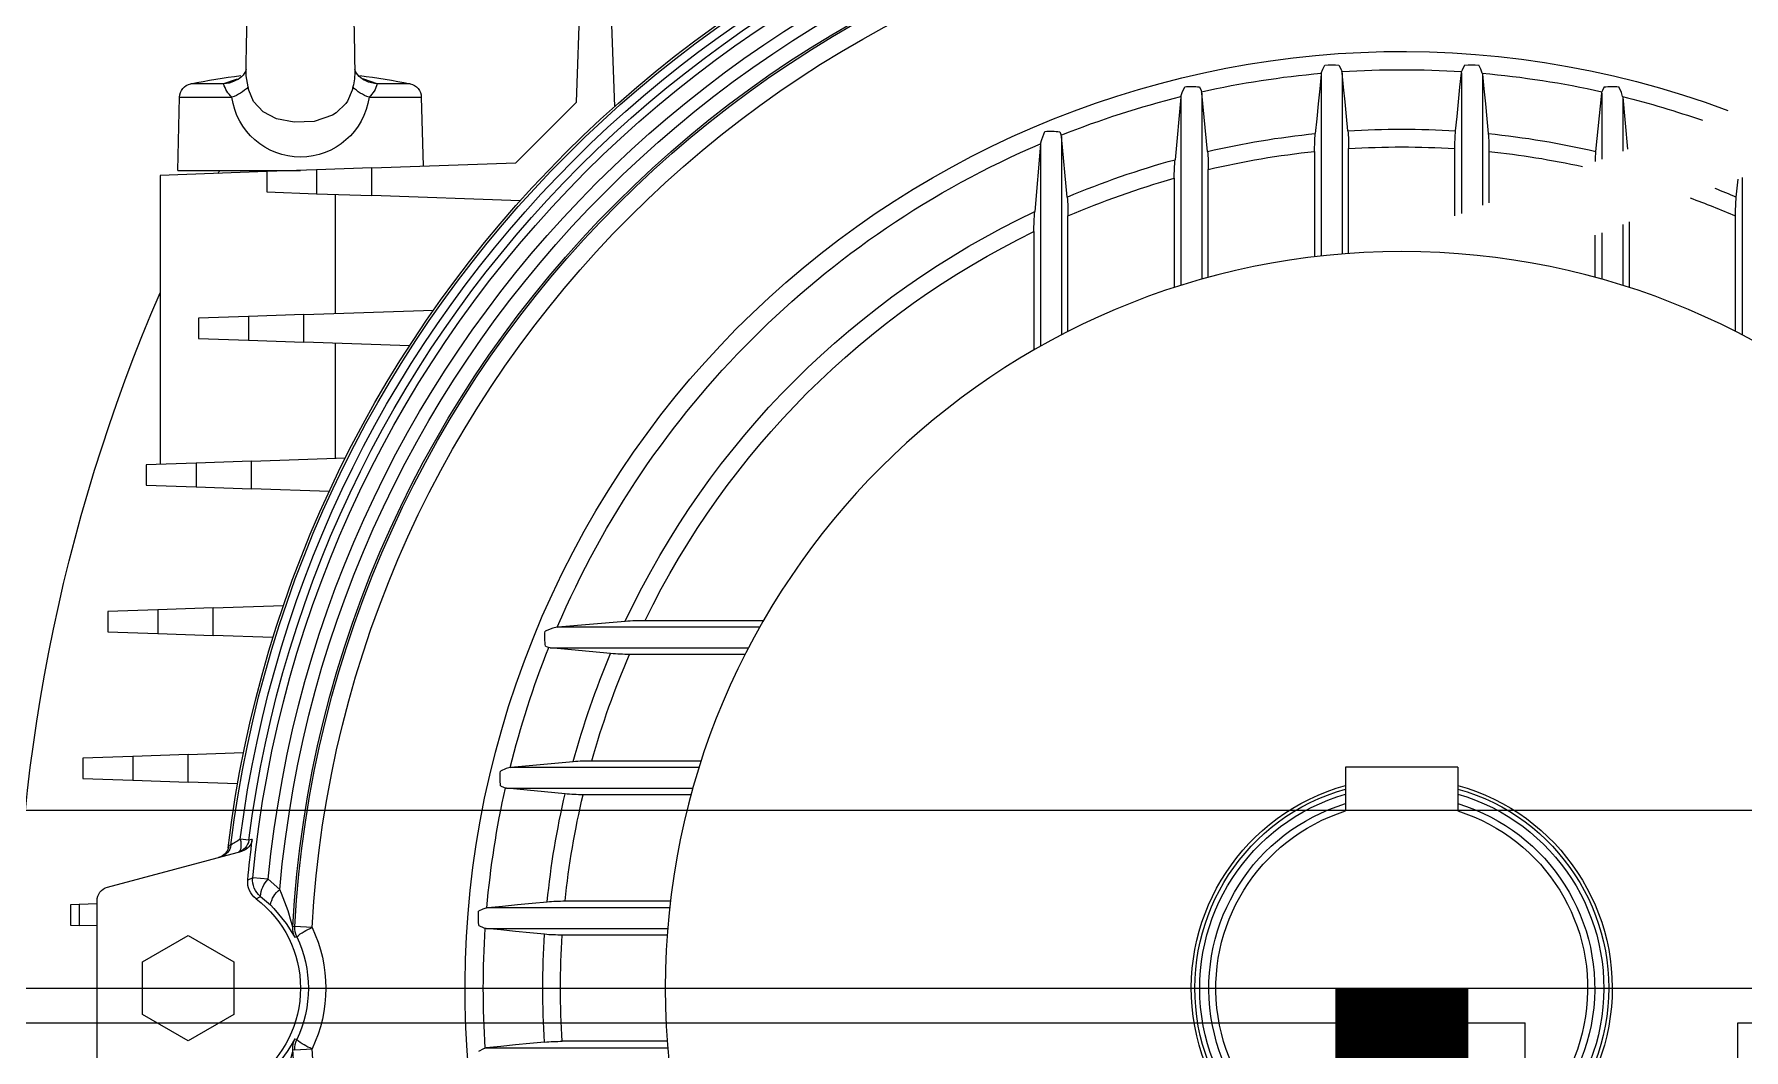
# Model space of a CAD drawing. Header units: millimetres. Extents: x 6561.5 to 6624.8, y 613.4 to 641.4.
# Drawn here: x 6611.3404 to 6611.5333, y 625.238 to 625.3526 of the extents above; entities that cross this region are included whole.
import ezdxf

# ---------------------------------------------------------------- set-up
doc = ezdxf.new("R2010")
doc.units = ezdxf.units.MM
doc.linetypes.add('HIDDEN', pattern=[0.375, 0.25, -0.125])
doc.layers.add('01-HATCH', color=8, linetype='Continuous')

# ---------------------------------------------------------------- blocks, each defined once
blk = doc.blocks.new('A$Cbc02c842')
at = {"ltscale": 5}
for p, q in [((0.2897323349391172, 0.2745619170119085), (0.2891479462198276, 0.2578272136250348)), ((0.2934219963055966, 0.2583316583836108), (0.2928552231853701, 0.2745619170119085)), ((0.191206172289867, 0.2615883220567525), (0.1911920478580669, 0.2614937035055505)), ((0.1911920478580669, 0.2614937035055505), (0.1911920478580669, 0.2466894610111581)), ((0.1935580102665426, 0.2616518633396367), (0.1935389142074655, 0.261767077367324)), ((0.1935580102665426, 0.2616518633396367), (0.1935580102665426, 0.2457752239246815)), ((0.2070253811918974, 0.2616518633396367), (0.2070444772509745, 0.261767077367324)), ((0.2070253811918974, 0.2616518633396367), (0.2070253811918974, 0.2411852334817581)), ((0.2093772191676635, 0.2615883220567525), (0.2093913435994637, 0.2614937035055505)), ((0.2093913435994637, 0.2614937035055505), (0.2093913435994637, 0.2409588514727261)), ((0.1753587145251458, 0.2588692928239311), (0.1748099588078276, 0.2530197024869381)), ((0.1753688670553402, 0.2589464119504896), (0.1753587145251458, 0.2588692928239311)), ((0.1753587145251458, 0.2588692928239311), (0.1753587145251458, 0.2528076565026254)), ((0.1777246769327121, 0.2593553577996204), (0.1776994897020359, 0.2594952396972872)), ((0.1777246769327121, 0.2593553577996204), (0.1777246769327121, 0.2518934194160352)), ((0.178373931082433, 0.2527618558225981), (0.1777246769327121, 0.2593553577996204)), ((0.2222094603750975, 0.2527618558225981), (0.2228587145248184, 0.2593553577996204)), ((0.2228587145248184, 0.2593553577996204), (0.2228839017564042, 0.2594952396972872)), ((0.2228587145248184, 0.2593553577996204), (0.2228587145248184, 0.2383365148370444)), ((0.2252145244030999, 0.2589464119504896), (0.2252246769323847, 0.2588692928239311)), ((0.2252246769323847, 0.2588692928239311), (0.2252246769323847, 0.2376310364209644)), ((0.2252246769323847, 0.2588692928239311), (0.225884788432495, 0.2518326793877463)), ((0.3109456823278833, 0.2588826644056894), (0.3107418528554717, 0.2510987309034931)), ((0.316840387032471, 0.2588826644056894), (0.3109456823278833, 0.2588826644056894)), ((0.3121974660627984, 0.2603895646868182), (0.3159112211899355, 0.2603895646868182)), ((0.3382210424636014, 0.2588826644056894), (0.3323263386748749, 0.2588826644056894)), ((0.3332555018153016, 0.2603895646868182), (0.3369692587277768, 0.2603895646868182)), ((0.3384375290618209, 0.2506153747394251), (0.3382210424636014, 0.2588826644056894)), ((0.3002899347632138, 0.2514637199259937), (0.2934219963055966, 0.2583316583836108)), ((0.2388915362355419, 0.2549754832115809), (0.2387231116019848, 0.2545994462915928)), ((0.1904508472746329, 0.2527606322788074), (0.1904508472746329, 0.2469758700681837)), ((0.1942954093722165, 0.2454902838055091), (0.1942954093722165, 0.2530824847264626)), ((0.2062879820853141, 0.2412418638822942), (0.2062879820853141, 0.2530824847264626)), ((0.2101325441828976, 0.2527606322788074), (0.2101325441828976, 0.2408738538444481)), ((0.2380456454077375, 0.2476181173971668), (0.2386920478586489, 0.2544349718227181)), ((0.2386920478586489, 0.2544349718227181), (0.2387231116019848, 0.2545994462915928)), ((0.2386920478586489, 0.2544349718227181), (0.2386920478586489, 0.232057082994686)), ((0.2410518733870504, 0.2536367749386841), (0.2410580102662152, 0.2535816471309431)), ((0.2410580102662152, 0.2535816471309431), (0.2410580102662152, 0.2307756254450055)), ((0.2410580102662152, 0.2535816471309431), (0.2417225343644986, 0.2459724724694183)), ((0.3165201933918524, 0.2508969468056534), (0.3002899347632138, 0.2514637199259937)), ((0.3165201933918524, 0.2477740585590595), (0.3165201933918524, 0.2508969468056534)), ((0.3165201933918524, 0.2508969468056534), (0.3227573091610338, 0.2506791419235128)), ((0.1618913435997911, 0.2498277977269368), (0.1618913435997911, 0.232057082994686)), ((0.162537746049793, 0.2476181173971668), (0.1623451603211379, 0.2496490949665144)), ((0.2221273747593386, 0.2385392093288488), (0.2221273747593386, 0.2507268388184798)), ((0.2259673758264853, 0.2497341868048011), (0.2259673758264853, 0.2373936816590572)), ((0.3227573091610338, 0.2506791419235128), (0.3227573091610338, 0.2479918634412002)), ((0.3227573091610338, 0.2506791419235128), (0.3283953241300424, 0.2504822581024087)), ((0.3384375290618209, 0.2506153747394251), (0.3245833623952876, 0.2506153747394251)), ((0.3283953241300424, 0.2504822581024087), (0.3283953241300424, 0.2481887472623043)), ((0.3283953241300424, 0.2504822581024087), (0.3404166957291181, 0.2500624625558316)), ((0.3404166957291181, 0.2500624625558316), (0.3404166957291181, 0.2174455961520039)), ((0.2997854900052062, 0.2471896698396563), (0.3165201933918524, 0.2477740585590595)), ((0.3227573091610338, 0.2479918634412002), (0.3165201933918524, 0.2477740585590595)), ((0.3206250290625121, 0.2344759256637303), (0.3206250290625121, 0.2479174025792759)), ((0.3283953241300424, 0.2481887472623043), (0.3227573091610338, 0.2479918634412002)), ((0.1626197486077672, 0.2324319350231576), (0.1626197486077672, 0.2454779271511711)), ((0.2379636428497633, 0.2324319350231576), (0.2379636428497633, 0.2454779271511711)), ((0.1746160156310452, 0.2448171096894498), (0.1746160156310452, 0.2373936816590572)), ((0.1753587145251458, 0.244524651663653), (0.1753587145251458, 0.2376310364209644)), ((0.1777246769327121, 0.2435929891811952), (0.1777246769327121, 0.2383365148370444)), ((0.1784560166981919, 0.2385392093288488), (0.1784560166981919, 0.2433050041229876)), ((0.2418053749718183, 0.2437146542645792), (0.2418053749718183, 0.2303499456518807)), ((0.3241991825891546, 0.2343511134723144), (0.3095516158230112, 0.2348626177749225)), ((0.3241991825891546, 0.2312282252257205), (0.3241991825891546, 0.2343511134723144)), ((0.3241991825891546, 0.2343511134723144), (0.330436298358336, 0.2341333085901738)), ((0.330436298358336, 0.2341333085901738), (0.330436298358336, 0.2314460301078611)), ((0.330436298358336, 0.2341333085901738), (0.3360743133273445, 0.2339364247690696)), ((0.3360743133273445, 0.2339364247690696), (0.3360743133273445, 0.2316429139289653)), ((0.3360743133273445, 0.2316429139289653), (0.330436298358336, 0.2314460301078611)), ((0.3122796667159946, 0.2308119865594449), (0.3241991825891546, 0.2312282252257205)), ((0.3206250290625121, 0.2181367363816094), (0.3206250290625121, 0.2311034130343046)), ((0.330436298358336, 0.2314460301078611), (0.3241991825891546, 0.2312282252257205)), ((0.3301166939784252, 0.2178052801389754), (0.3195114890770583, 0.21817562205473)), ((0.3301166939784252, 0.2146823918923815), (0.3301166939784252, 0.2178052801389754)), ((0.3301166939784252, 0.2178052801389754), (0.3363538097476066, 0.2175874752569484)), ((0.3363538097476066, 0.2175874752569484), (0.3363538097476066, 0.2149001967745221)), ((0.3363538097476066, 0.2175874752569484), (0.3419918247166152, 0.2173905914357306)), ((0.3419918247166152, 0.2173905914357306), (0.3419918247166152, 0.2150970805956263)), ((0.321344050210655, 0.2143760444216127), (0.3301166939784252, 0.2146823918923815)), ((0.3363538097476066, 0.2149001967745221), (0.3301166939784252, 0.2146823918923815)), ((0.3419918247166152, 0.2150970805956263), (0.3363538097476066, 0.2149001967745221)), ((0.3344353839768246, 0.2012594468056363), (0.3264975990962284, 0.2015366403616667)), ((0.3344353839768246, 0.1981365585591561), (0.3344353839768246, 0.2012594468056363)), ((0.3344353839768246, 0.2012594468056363), (0.340672499746006, 0.2010416419236094)), ((0.340672499746006, 0.2010416419236094), (0.340672499746006, 0.1983543634411831)), ((0.340672499746006, 0.2010416419236094), (0.3463105147150145, 0.2008447581025052)), ((0.3463105147150145, 0.2008447581025052), (0.3463105147150145, 0.1985512472622872)), ((0.2856729306442958, 0.1998470985917606), (0.2723082220320521, 0.1998470985917606)), ((0.2955399235108871, 0.1990997338863849), (0.2727339018249495, 0.1990997338863849)), ((0.2955399235108871, 0.1990997338863849), (0.287930748849476, 0.1997642579851231)), ((0.2955950513180596, 0.199093597006879), (0.2955399235108871, 0.1990997338863849)), ((0.2969337595916386, 0.196933259855939), (0.2965577226716505, 0.1967648352224955)), ((0.3276842793432024, 0.1979008047903221), (0.3344353839768246, 0.1981365585591561)), ((0.340672499746006, 0.1983543634411831), (0.3344353839768246, 0.1981365585591561)), ((0.3463105147150145, 0.1985512472622872), (0.340672499746006, 0.1983543634411831)), ((0.2963932482027758, 0.1967337714784776), (0.2740153593742889, 0.1967337714784776)), ((0.2743902114027605, 0.1960053664701604), (0.2874362035311151, 0.1960053664701604)), ((0.2895763937769971, 0.1960873690282483), (0.2963932482027758, 0.1967337714784776)), ((0.2963932482027758, 0.1967337714784776), (0.2965577226716505, 0.1967648352224955)), ((0.2916924631847451, 0.1840090994465413), (0.2793519580384327, 0.1840090994465413)), ((0.3008275692038751, 0.1832664005530091), (0.2937909557679177, 0.1839265120525511)), ((0.3372614237189282, 0.1847136134722973), (0.3310088178825481, 0.1849319592794814)), ((0.3372614237189282, 0.1815907252258171), (0.3372614237189282, 0.1847136134722973)), ((0.3372614237189282, 0.1847136134722973), (0.3434985394881096, 0.1844958085902704)), ((0.3434985394881096, 0.1844958085902704), (0.3434985394881096, 0.181808530107844)), ((0.3434985394881096, 0.1844958085902704), (0.3491365544571181, 0.1842989247691662)), ((0.3491365544571181, 0.1842989247691662), (0.3491365544571181, 0.1820054139289482)), ((0.1939583623955059, 0.1832709193490132), (0.2066250290620246, 0.1832709193490132)), ((0.1939583623955059, 0.1832709193490132), (0.1939583623955059, 0.1783337774187999)), ((0.2066250290620246, 0.1832709193490132), (0.2066250290620246, 0.1783337774187999)), ((0.3008275692038751, 0.1832664005530091), (0.279589312800681, 0.1832664005530091)), ((0.3009046883300925, 0.1832562480229285), (0.3008275692038751, 0.1832664005530091)), ((0.3316788185377391, 0.1813957763570784), (0.3372614237189282, 0.1815907252258171)), ((0.3434985394881096, 0.181808530107844), (0.3372614237189282, 0.1815907252258171)), ((0.3491365544571181, 0.1820054139289482), (0.3434985394881096, 0.181808530107844)), ((0.3013136341789959, 0.1809004381451018), (0.2802947912171021, 0.1809004381451018)), ((0.280497485708338, 0.1801690983793947), (0.2926851151980827, 0.1801690983793947)), ((0.2947201322024284, 0.1802511839952672), (0.3013136341789959, 0.1809004381451018)), ((0.3013136341789959, 0.1809004381451018), (0.3014535160766627, 0.1809256253762328)), ((0.3304163149998658, 0.1750226573539635), (0.3313758931801658, 0.175145728827431)), ((0.3463681592168086, 0.1697312008430458), (0.3311798222086964, 0.1738009034787069)), ((0.326916857225342, 0.1694814423865978), (0.3282188556897836, 0.1706228386663611)), ((0.3282188556897836, 0.1706228386663611), (0.3299702835258813, 0.1707910909053112)), ((0.3299702835258813, 0.1707910909053112), (0.3305302433357156, 0.1705431585660904)), ((0.2947189086582966, 0.1681742678032947), (0.2828321302242784, 0.1681742678032947)), ((0.3290769338539121, 0.1686996579942956), (0.3279719753393238, 0.1677374483603558)), ((0.3296002619611045, 0.1684292356974879), (0.3290769338539121, 0.1686996579942956)), ((0.3475416957292055, 0.1484650204134255), (0.3475416957292055, 0.1682018182847855)), ((0.3034519798850397, 0.1674330672196334), (0.2829171278528975, 0.1674330672196334)), ((0.3035465984369239, 0.1674189427880606), (0.3034519798850397, 0.1674330672196334)), ((0.3475416957292055, 0.1678575967991378), (0.3495571924297565, 0.1677872141033845)), ((0.3495571924297565, 0.1677872141033845), (0.3495571924297565, 0.1654254579280519)), ((0.3495571924297565, 0.1677872141033845), (0.3505343377812551, 0.1677530914358272)), ((0.3505343377812551, 0.1677530914358272), (0.3505343377812551, 0.1654595805956092)), ((0.303610139719467, 0.165067104811726), (0.2831435098617021, 0.165067104811726)), ((0.2832001402623519, 0.1643297057057111), (0.2950407611062928, 0.1643297057057111)), ((0.303610139719467, 0.165067104811726), (0.3037253537470406, 0.1650862008709169)), ((0.3232719024556445, 0.1651771108797107), (0.3252324869292806, 0.165286214903233)), ((0.3252277914209571, 0.1640854481956353), (0.3250072939511028, 0.1641372743462739)), ((0.3252324869292806, 0.165286214903233), (0.3254566926964344, 0.1652409581823235)), ((0.3372500290618063, 0.1642753158694745), (0.3321041957290163, 0.1613043676092616)), ((0.3423958623955059, 0.1613043676092616), (0.3372500290618063, 0.1642753158694745)), ((0.3475416957292055, 0.1653550752322985), (0.3495571924297565, 0.1654254579280519)), ((0.3505343377812551, 0.1654595805956092), (0.3495571924297565, 0.1654254579280519)), ((0.3321041957290163, 0.1613043676092616), (0.3321041957290163, 0.1553624710888357)), ((0.3423958623955059, 0.1553624710888357), (0.3423958623955059, 0.1613043676092616)), ((0.3321041957290163, 0.1553624710888357), (0.3372500290618063, 0.1523915228286228)), ((0.3372500290618063, 0.1523915228286228), (0.3423958623955059, 0.1553624710888357)), ((0.3250072939511028, 0.1525295643519371), (0.3252277914209571, 0.152581390502462)), ((0.303610139719467, 0.1515997338863713), (0.2831435098617021, 0.1515997338863713)), ((0.2832001402623519, 0.1523371329923862), (0.2950407611062928, 0.1523371329923862)), ((0.303610139719467, 0.1515997338863713), (0.3037253537470406, 0.1515806378272941)), ((0.3252324869292806, 0.151380623794978), (0.3232719024556445, 0.1514897278183867)), ((0.3254566926964344, 0.1514258805158875), (0.3252324869292806, 0.151380623794978))]:
    blk.add_line(p, q, dxfattribs=at)
at = {"ltscale": 0.5}
blk.add_line((0.3953048170499187, 0.1583334193490487), (0.01134648371703406, 0.1583334193490487), dxfattribs=at)
at = {"ltscale": 5, "flags": 128}
for points in [[(0.3191549859341194, 0.2952718501057348), (0.319058301314044, 0.2946789942041619), (0.3189909282202734, 0.2938014466597565), (0.3189431670900831, 0.2927178064483655), (0.3189083344761912, 0.2915973844837367), (0.3188747760179922, 0.2901936694865412), (0.3188491430230442, 0.2889236216848872), (0.3188232824024908, 0.2874994137657154), (0.3187830949202635, 0.2850355437061012), (0.3187413856587682, 0.2822136133219715), (0.3186988283989649, 0.2791354884588486), (0.3186559242624298, 0.275918058880336), (0.3186180400600733, 0.2730570744860756), (0.3185847233128243, 0.2705800977777812), (0.3185488972851545, 0.2680099948107113), (0.3185118713593056, 0.2655101114197009), (0.3184932049045983, 0.2643272352628969), (0.3184738035108694, 0.2631619051371104), (0.3184517652246086, 0.2619166446807526)], [(0.3307160988890701, 0.2618669935034745), (0.3307158422051089, 0.2618801870347056), (0.3306945996730519, 0.2630647346618957), (0.3306743842024389, 0.264273852074723), (0.3306347101881784, 0.2668471228041085), (0.3305960601330753, 0.2695571768178411), (0.3305595113008621, 0.2722457553257414), (0.3305263646846015, 0.2747408417370139), (0.3304914413913593, 0.2773780771491943), (0.3304505359340055, 0.2804099779137346), (0.330408910651613, 0.2833527309117585), (0.3303715562835805, 0.2858053402952123), (0.33034863218586, 0.2871978048455617), (0.3303192015930563, 0.2888251095290002), (0.330277854706992, 0.2907250316380328), (0.3302358317316703, 0.292193757189068), (0.3301802889202463, 0.2935701476145027), (0.3301057821456652, 0.2946635527561625), (0.3300047382610956, 0.2953054111938513)], [(0.191206172289867, 0.2615883220567525), (0.1913644336921152, 0.2620484733562876), (0.1916012812064309, 0.2625140159100852)], [(0.1932012143536213, 0.2625108291152287), (0.1934873417951621, 0.2619368368681876), (0.1935389142074655, 0.261767077367324)], [(0.2073821771039093, 0.2625108291152287), (0.2070960496623684, 0.2619368368681876), (0.2070444772509745, 0.261767077367324)], [(0.2093772191676635, 0.2615883220567525), (0.2092189577663248, 0.2620484733562876), (0.2089821102510996, 0.2625140159100852)], [(0.1911920478580669, 0.2614937035055505), (0.1910269822130886, 0.2598159778016793), (0.1908621991854034, 0.2581377605690136), (0.1906977027604171, 0.2564590276419381), (0.1905334972136643, 0.2547797546017705)], [(0.1942129276460491, 0.2550813733352584), (0.1940495570418079, 0.256724051102708), (0.193885945971715, 0.2583666914721903), (0.1937220963957316, 0.2600092953205717), (0.1935580102665426, 0.2616518633396367)], [(0.2063704638114814, 0.2550813733352584), (0.2065338344166321, 0.256724051102708), (0.206697445486725, 0.2583666914721903), (0.206861295061799, 0.2600092953205717), (0.2070253811918974, 0.2616518633396367)], [(0.2093913435994637, 0.2614937035055505), (0.209556409244442, 0.2598159778016793), (0.2097211922721272, 0.2581377605690136), (0.2098856886971134, 0.2564590276419381), (0.2100498942438662, 0.2547797546017705)], [(0.3159112211899355, 0.2603895646868182), (0.3174161999388616, 0.2609038553092091), (0.3175427224662144, 0.2609304049992147)], [(0.3304935428061526, 0.2600356816465705), (0.3306931680237994, 0.2612934294580214), (0.3307033059347759, 0.2618670928874849)], [(0.3316018654625168, 0.2609270302470463), (0.3318471193053938, 0.2608776695253141), (0.3332555018153016, 0.2603895646868182)], [(0.1753688670553402, 0.2589464119504896), (0.1755111319700973, 0.2594231668127236), (0.1758023437025713, 0.2600618691815839)], [(0.1774497014569079, 0.2600384384955419), (0.1776488395601064, 0.2596470114696672), (0.1776994897020359, 0.2594952396972872)], [(0.2231336900006227, 0.2600384384955419), (0.2229345518974242, 0.2596470114696672), (0.2228839017564042, 0.2594952396972872)], [(0.2252145244030999, 0.2589464119504896), (0.2250722594874333, 0.2594231668127236), (0.2247810477549592, 0.2600618691815839)], [(0.3186731828138818, 0.2600356906193042), (0.3187645889777286, 0.2596619539055496), (0.3192729747372596, 0.2584489761302962), (0.3194604354860076, 0.2581628709675101), (0.3205604598272203, 0.2571032494616361), (0.3209636059311833, 0.2568579554553594), (0.3230275079988587, 0.2561576436615383), (0.3252819752481173, 0.2560488809925232), (0.3273022022842724, 0.2564598281814483), (0.3288039519668473, 0.2572441203998892), (0.3298700214065775, 0.2584097833579904), (0.3304030955571307, 0.2596654058151557), (0.3304935428061526, 0.2600356816465705)], [(0.2410518733870504, 0.2536367749386841), (0.2409293775465358, 0.254128611100839), (0.2405751017224702, 0.2550154094842014)], [(0.2955950513180596, 0.199093597006879), (0.2960868874808966, 0.1989711011668192), (0.2969736858642591, 0.1986168253430947)], [(0.3009046883300925, 0.1832562480229285), (0.3013814431926676, 0.1831139831080577), (0.3020201455613005, 0.1828227713753563)], [(0.3019967148750311, 0.1811754136206787), (0.3016052878494975, 0.1809762755179349), (0.3014535160766627, 0.1809256253762328)], [(0.3300187930537959, 0.1751273835710094), (0.3301053202233106, 0.1751045889959073), (0.3304163149998658, 0.1750226573539635)], [(0.3313758931801658, 0.175145728827431), (0.3313283279696861, 0.1748754803357429), (0.3313015162441388, 0.1746162259295829), (0.3312963037599275, 0.1743761435758984), (0.3313128549382327, 0.174162806474726), (0.33135064768544, 0.1739829441693814), (0.3314084898622696, 0.1738422302681215), (0.3314845568841065, 0.1737451034752553), (0.3315764492792823, 0.1736946275754576)], [(0.3324328705632524, 0.1744912572060571), (0.3325191538490344, 0.1744685146803135), (0.3326712228401902, 0.174428431337958)], [(0.3034519798850397, 0.1674330672196334), (0.301774254181737, 0.167598132864498), (0.3000960369483892, 0.1677629158920695), (0.298417304021541, 0.1679274123176242), (0.2967380309812597, 0.1680916178639222)], [(0.3254566926964344, 0.1652409581823235), (0.3254740398290323, 0.1652879397760785), (0.3254976499322311, 0.1653748317194754), (0.3256242798427138, 0.1658679897645357), (0.3259703518936021, 0.1670814917361554), (0.326704211270453, 0.1690305876219895), (0.326916857225342, 0.1694814423865978)], [(0.3035465984369239, 0.1674189427880606), (0.3040067497361179, 0.1672606813862672), (0.3044722922898018, 0.1670238338712693)], [(0.3279719753393238, 0.1677374483603558), (0.3275793936093123, 0.1673395721267639), (0.3262069538134256, 0.1656490000711415), (0.3255492297350884, 0.1646147687527559), (0.3253066147292429, 0.1641978138086984), (0.3252277914209571, 0.1640854481956353)], [(0.2970396497150887, 0.1644121874314237), (0.2986823274825383, 0.1645755580365744), (0.3003249678515658, 0.1647391691065536), (0.3019675717007431, 0.1649030186824234), (0.303610139719467, 0.165067104811726)], [(0.3044691054949453, 0.1654239007239653), (0.3038951132477905, 0.1651377732829928), (0.3037253537470406, 0.1650862008709169)], [(0.3252277914209571, 0.152581390502462), (0.3252385082344063, 0.1525733987122635), (0.3253808960673723, 0.1523420223057315), (0.3256369117145823, 0.1519041737881821), (0.326098121523728, 0.1511785066692823), (0.3266912466908707, 0.1503593167706754), (0.3279719753393238, 0.1489293903377416)], [(0.2970396497150887, 0.1522546512666736), (0.2986823274825383, 0.1520912806616366), (0.3003249678515658, 0.1519276695915437), (0.3019675717007431, 0.1517638200156739), (0.303610139719467, 0.1515997338863713)], [(0.3044691054949453, 0.151242937974132), (0.3038951132477905, 0.1515290654152182), (0.3037253537470406, 0.1515806378272941)]]:
    blk.add_lwpolyline(points, dxfattribs=at)
blk.add_circle((0.20029169572922, 0.1583334193490487), 0.08312499999995197)
at = {"ltscale": 5}
for centre, radius, start, end in [((0.20029169572922, 0.1583334193490487), 0.1333958333332563, 6.816609940236508, 83.12945371587978), ((0.20029169572922, 0.1583334193490487), 0.1331253762842723, 6.97135393454006, 83.02864602979899), ((0.20029169572922, 0.1583334193490487), 0.1321579379807889, 7.308616219228536, 82.69138375835804), ((0.20029169572922, 0.1583334193490487), 0.1302755913958649, 5.487323550545765, 84.5126764764082), ((0.20029169572922, 0.1583334193490487), 0.1311904996773083, 7.308616219228536, 82.69138375835804), ((0.20029169572922, 0.1583334193490487), 0.1285161004811676, 5.487323550545765, 84.5126764764082), ((0.20029169572922, 0.1583334193490487), 0.1271149477506036, 5.031322566690609, 84.96867746321706), ((0.20029169572922, 0.1583334193490487), 0.1253554568359062, 3.158804521976176, 86.84119548531571), ((0.20029169572922, 0.1583334193490487), 0.1251340987575032, 3.185151804301221, 86.81484819750438), ((0.20029169572922, 0.1583334193490487), 0.1231704808802888, 3.185151804301221, 86.81484819750438), ((0.20029169572922, 0.1583334193490487), 0.1056855187303239, 200.5776930267063, 110.3864641445304), ((0.192371240348848, 0.2474471652015495), 0.01508651143746549, 86.84632010850495, 92.92543332544939), ((0.2082121511086825, 0.2474471652018906), 0.01508651143705602, 87.07456667455064, 93.15367989149505), ((0.20029169572922, 0.1583334193490487), 0.1036538550625725, 95.02857363010096, 102.589135556331), ((0.20029169572922, 0.1583334193490487), 0.1036538550625723, 86.26468218141646, 93.73531781858357), ((0.20029169572922, 0.1583334193490487), 0.1036538550625725, 77.41086444366903, 84.97142636989904), ((0.3245833623952876, 0.2024522244490186), 0.05924648362378004, 96.49910984566829, 102.0670999493467), ((0.3156706800430129, 0.2640167061925354), 0.003635108739225935, 273.7941286130951, 294.8601197001697), ((0.3163854141041611, 0.2627866924802333), 0.002213946521856682, 291.0786842968538, 339.3429165768376), ((0.3239615136701559, 0.2615780177169995), 0.005508649210258182, 176.482436908295, 196.2591788871673), ((0.3326485904165111, 0.2626659689356643), 0.002047944495754192, 198.8014627416403, 253.3751862488264), ((0.3245833623952876, 0.2024522244490186), 0.05924648362378004, 77.93290005065332, 83.49014091491716), ((0.3334964732332537, 0.2640191321245879), 0.00363755783592531, 246.5316891555888, 266.2016374179397), ((0.20029169572922, 0.1583334193490487), 0.1036538550625725, 103.912679421788, 109.1013343703191), ((0.176529290348526, 0.2532491326817876), 0.006851410806697271, 82.27960556976154, 96.09064654884396), ((0.2240541011090045, 0.253249132682015), 0.006851410806374006, 83.90935345115605, 97.72039443023846), ((0.20029169572922, 0.1583334193490487), 0.1036538550625724, 68.23707983127208, 76.087320578212), ((0.3125284730924704, 0.2588412175709323), 0.001583333333332581, 102.0670999493467, 178.500000002343), ((0.3192817666424617, 0.2614279525053576), 0.003526871972924326, 197.1228662172012, 226.1937142897799), ((0.3154602600454837, 0.2631096245368667), 0.004446565241896403, 288.0821605568837, 316.2664799126582), ((0.324583362853673, 0.2599433477683419), 0.007815287823746154, 187.8002005432504, 352.1997994567496), ((0.3337064680501953, 0.263109652495416), 0.00444659256066379, 223.7338419082517, 251.9179219846758), ((0.3298476838183433, 0.261450930585454), 0.003569274585790404, 313.9827835620701, 342.7007848632481), ((0.3366382516990143, 0.2588412175709323), 0.001583333333332581, 1.499999997656962, 77.93290005065332), ((0.20029169572922, 0.1583334193490487), 0.09693873334183209, 95.77738280252551, 103.0675201969564), ((0.2130648556333199, 0.2528462123169106), 0.02261417029143407, 175.0951444318425, 180.2168280648248), ((0.20029169572922, 0.1583334193490487), 0.09693873334183209, 86.40477646634312, 93.59522353365689), ((0.1729458658558087, 0.253202667641915), 0.02134988178616153, 359.6774684646882, 5.048332913833789), ((0.2276375256017218, 0.253202667641915), 0.02134988178607445, 174.9516670861662, 180.3225315353118), ((0.1875185358242106, 0.2528462123169106), 0.02261417029164825, 359.7831719351752, 4.904855568157483), ((0.20029169572922, 0.1583334193490487), 0.09693873334183209, 76.93247980304365, 84.22261719747449), ((0.2398947197573307, 0.2481896825957506), 0.0068595529864985, 84.30761452907544, 98.40945020163139), ((0.1557604956144587, 0.2508305432602924), 0.02269575801510711, 1.983248933062793, 4.881530924816657), ((0.20029169572922, 0.1583334193490487), 0.09493861616837874, 95.94967253584912, 102.4065491790376), ((0.20029169572922, 0.1583334193490487), 0.09493861616837866, 86.37881037956443, 93.62118962043557), ((0.20029169572922, 0.1583334193490487), 0.09493861616837874, 76.70305393833259, 84.05032746415091), ((0.2448228958430718, 0.2508305432602924), 0.02269575801516918, 175.1184690751834, 180.2618043180101), ((0.20029169572922, 0.1583334193490487), 0.1036538550625724, 23.1558531062936, 66.84414687531807), ((0.2012975293375803, 0.2498141621022683), 0.02466997612122971, 359.8142578218911, 4.693233307650337), ((0.20029169572922, 0.1583334193490487), 0.09693873334183217, 67.07897450667407, 74.6916824178379), ((0.20029169572922, 0.1583334193490487), 0.09493861616837866, 66.62151714490628, 74.30924753568132), ((0.2386630326320756, 0.1967047562521316), 0.1092499999999369, 29.37300070030554, 29.56832058364938), ((0.20029169572922, 0.1583334193490487), 0.09693873334183217, 111.3628227422784, 112.9210254933259), ((0.138186426290531, 0.2456134171727058), 0.02443369798067622, 359.682281161417, 4.706210286286226), ((0.20029169572922, 0.1583334193490487), 0.09493861616837904, 110.0454217159082, 113.3784828550937), ((0.262396965167909, 0.2456134171727058), 0.02443369798074137, 175.2937897137138, 180.317718838583), ((0.2130536673550978, 0.2437901669458711), 0.02875180677878821, 359.8495203129311, 4.353022626334721), ((0.20029169572922, 0.1583334193490487), 0.096938733341832, 25.30216309762144, 64.6978369019626), ((0.20029169572922, 0.1583334193490487), 0.09493861616837858, 25.92973882603045, 64.07026116315859), ((0.1587291957287107, 0.1583334193490487), 0.1979166666665523, 334.3571910570085, 23.36457501485967), ((0.285748443325474, 0.1710953909751538), 0.02875180677857962, 85.64697734021027, 90.15047968704934), ((0.2901479589756946, 0.1979364433771593), 0.00685955298663489, 351.5905497808852, 5.69238550532875), ((0.2875716935525361, 0.2204386887875103), 0.02443369798056164, 269.6822811615538, 274.7062102944968), ((0.20029169572922, 0.1583334193490487), 0.09493861616837866, 15.69075243608098, 23.37848286489232), ((0.20029169572922, 0.1583334193490487), 0.09693873334183209, 15.30831757561848, 22.92102551166997), ((0.20029169572922, 0.1583334193490487), 0.1036538550625724, 13.91267938982299, 21.76292017946656), ((0.2917724384817575, 0.1593392529578637), 0.02466997612116663, 85.30676671695649, 90.18574216981678), ((0.295207409061959, 0.1820958247295152), 0.006851410806683837, 352.2796055790036, 6.090646532473549), ((0.20029169572922, 0.1583334193490487), 0.02374999999998592, 105.4660099258315, 74.53399007416849), ((0.20029169572922, 0.1583334193490487), 0.02335416666665319, 105.7348791916135, 74.26512080838653), ((0.20029169572922, 0.1583334193490487), 0.02279999999998674, 106.127620183519, 73.872379816481), ((0.2927888196402364, 0.2028646194633552), 0.02269575801523703, 269.7381956491926, 274.8815309405276), ((0.20029169572922, 0.1583334193490487), 0.0949386161683785, 5.949672511322932, 13.29694604989792), ((0.20029169572922, 0.1583334193490487), 0.09693873334183209, 5.777382786978134, 13.06752020499602), ((0.20029169572922, 0.1583334193490487), 0.1036538550625723, 5.028573606225662, 12.58913557600364), ((0.20029169572922, 0.1583334193490487), 0.0217708333333207, 106.9123898202943, 73.08761017970572), ((0.20029169572922, 0.1583334193490487), 0.02097916666665454, 107.5709635610129, 72.4290364389871), ((0.20029169572922, 0.1583334193490487), 0.1308096212613747, 5.355770690941233, 7.376264792467309), ((0.331589587339522, 0.1753309063360007), 0.0015839243055035, 187.3825018767154, 255.0069147458836), ((0.3319862403607203, 0.1752233583566181), 0.001582702287747449, 187.2852392186032, 254.9940938300684), ((0.4436127863020829, 0.3552285416365635), 0.2121955222122602, 238.0667119071921, 238.4023925881596), ((0.3340039572196929, 0.1746827209703383), 0.001582710224466027, 186.9482079868934, 254.994048306666), ((0.3342436076475224, 0.1746198331679238), 0.001583991364581305, 186.9403037399717, 255.0050893187334), ((0.3262926592799431, 0.1686103974270168), 0.002785705001222448, 1.836206397320094, 46.254412186624), ((0.327605173416714, 0.1705648286679775), 0.002375908336765177, 308.2761050647215, 5.464666541002158), ((0.3281665314009388, 0.1703215045228603), 0.002374081848987358, 307.1504103858303, 5.3571718209762), ((0.2948044886963999, 0.1455602594447214), 0.02261417029164365, 85.0951444339411, 90.21682806470756), ((0.3372500290618063, 0.1583334193490487), 0.0126666666666595, 127.1518115167976, 232.8481884832024), ((0.325161757196156, 0.1672284343636079), 0.002855944898600703, 10.26665759370525, 52.0813019654474), ((0.3459583623955496, 0.1682018182847855), 0.001583333333332467, 0, 75.00000000615547), ((0.2894054415812661, 0.1662538747287385), 0.01508651143717213, 356.8463200989087, 2.925433300351625), ((0.2951609440217453, 0.1856792492218915), 0.02134988178619483, 269.6774684728827, 275.0483328945435), ((0.20029169572922, 0.1583334193490487), 0.0949386161683785, 356.3788103800948, 3.621189619905224), ((0.20029169572922, 0.1583334193490487), 0.09693873334183209, 356.4047764504264, 3.595223549573589), ((0.20029169572922, 0.1583334193490487), 0.1036538550625723, 356.2646822142682, 3.735317785731693), ((0.3376262116137241, 0.1583334193490487), 0.01590227358516361, 154.5096347996017, 205.4903652003983), ((0.3209854889876169, 0.1593932745520874), 0.006219360836046809, 49.7098325337889, 68.43057329964705), ((0.3371684987598655, 0.1583334193490487), 0.01347514880198242, 154.4874971560134, 205.5125028439866), ((0.3228602980991582, 0.1651546259610654), 0.002375835747338154, 334.6461179416691, 3.175030562636613), ((0.3230844431739115, 0.165110462884229), 0.002375836025380462, 334.4414469610599, 3.148615603782604), ((0.3209854889876169, 0.1572735641460099), 0.006219360836066286, 291.5694267003529, 310.2901674662111), ((0.3228602980991582, 0.1515122127370319), 0.002375835747339944, 356.8249694373633, 25.35388205833096), ((0.3230844431739115, 0.1515563758138683), 0.002375836025379243, 356.8513843962174, 25.55855303894012), ((0.20029169572922, 0.1583334193490487), 0.1231704808802888, 273.1851518024956, 356.8148481956988), ((0.20029169572922, 0.1583334193490487), 0.1253554568359062, 273.1588045146843, 356.8411954780238), ((0.2951609440217453, 0.1309875894762058), 0.02134988178614534, 84.95166710545648, 90.32253152711733), ((0.3400439886083859, 0.1540772189378572), 0.01482628737951479, 190.3014351949631, 207.6997419199477)]:
    blk.add_arc(centre, radius, start, end, dxfattribs=at)

msp = doc.modelspace()

# ---------------------------------------------------------------- hatches: boundary and pattern name
at = {"layer": '01-HATCH', "transparency": 33554687}
h = msp.add_hatch(dxfattribs=at)
h.set_pattern_fill('BRICKS', color=256, scale=0.8, pattern_type=2)
h.set_pattern_definition([(0, (62.33247168198977, -0.8151436306175128), (0.2, 0.16), [0.376, -0.024]), (0, (62.33247168198977, -0.6791436306175456), (0.2, 0.16), [0.376, -0.024]), (90, (62.33247168198977, -0.8151436306175128), (-0.2, 0.16), [0.136, -0.184]), (90, (62.30847168198852, -0.8151436306175128), (-0.2, 0.16), [0.136, -0.184])])
h.paths.add_polyline_path([(6612.642796044278, 626.0865973471246), (6612.642796044189, 625.0865973471246), (6609.442796043634, 625.0865973467608), (6609.442796041733, 626.0865973467608)])

# ---------------------------------------------------------------- linework, layer by layer
at = {"color": 54, "linetype": 'HIDDEN', "ltscale": 0.9, "const_width": 0.015}
msp.add_lwpolyline([(6611.494698749397, 625.24493068079), (6611.494698749397, 622.9696821336875), (6617.266841827783, 622.9696821336875)], dxfattribs=at)

# ---------------------------------------------------------------- block references
at = {"xscale": -1}
msp.add_blockref('A$Cbc02c842', (6611.694990445127, 625.086597261441), dxfattribs=at)

doc.saveas('drawing.dxf')
